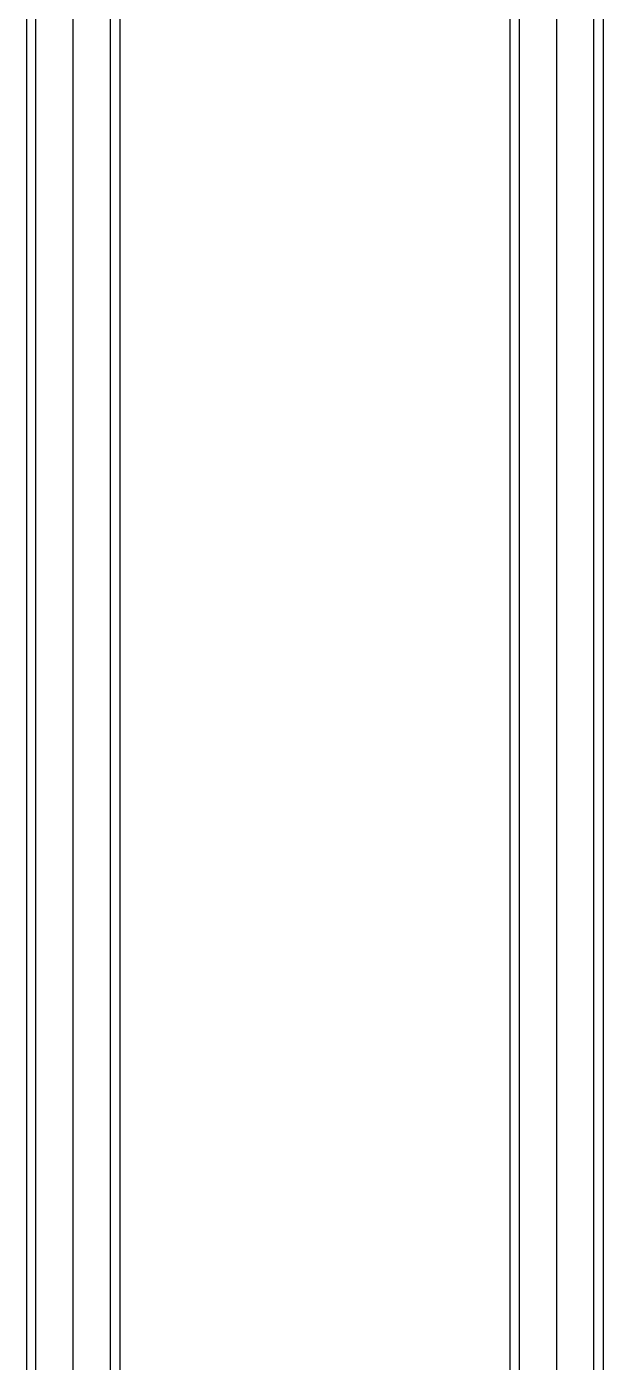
# Model space of a CAD drawing. Header units: centimetres. Extents: x 470464 to 524273, y 49611 to 59074.
# Drawn here: x 488167.8 to 488191.6, y 53015.1 to 53070.3 of the extents above; entities that cross this region are included whole.
import ezdxf

# ---------------------------------------------------------------- set-up
doc = ezdxf.new("R2010")
doc.units = ezdxf.units.CM
doc.header["$MEASUREMENT"] = 0
doc.linetypes.add('CENTER', pattern=[50.8, 31.75, -6.35, 6.35, -6.35])
doc.layers.add('vinç', color=7, linetype='Continuous')

# ---------------------------------------------------------------- blocks, each defined once
blk = doc.blocks.new('tretyetwyertsgsadveas')
at = {"color": 2}
for p, q in [((413347.085, 76047.06), (414527.085, 76047.06)), ((414527.085, 76043.208), (413347.085, 76043.208)), ((413347.085, 76027.06), (414527.085, 76027.06)), ((414527.085, 76023.208), (413347.085, 76023.208))]:
    blk.add_line(p, q, dxfattribs=at)
at = {"color": 2, "ltscale": 5}
for p, q in [((414527.085, 76046.674), (413347.085, 76046.674)), ((414527.085, 76043.593), (413347.085, 76043.593)), ((414527.085, 76026.674), (413347.085, 76026.674)), ((414527.085, 76023.593), (413347.085, 76023.593))]:
    blk.add_line(p, q, dxfattribs=at)
at = {"color": 2, "linetype": 'CENTER', "ltscale": 150}
for p, q in [((414527.085, 76045.134), (413347.085, 76045.134)), ((414527.085, 76025.134), (413347.085, 76025.134))]:
    blk.add_line(p, q, dxfattribs=at)
blk = doc.blocks.new('teyrujehkutk5rjykturjset')
at = {"layer": 'vinç', "color": 2}
blk.add_blockref('tretyetwyertsgsadveas', (0, -204.793), dxfattribs=at)
blk = doc.blocks.new('rtrtjhrkıtyurjtyrkurjt')
at = {"layer": 'vinç', "color": 2}
blk.add_blockref('teyrujehkutk5rjykturjset', (3449.374, -3989.374), dxfattribs=at)

msp = doc.modelspace()

# ---------------------------------------------------------------- block references
at = {"layer": 'vinç', "color": 2, "rotation": 270}
msp.add_blockref('rtrtjhrkıtyurjtyrkurjt', (416338.736, 470194.022), dxfattribs=at)

doc.saveas('drawing.dxf')
